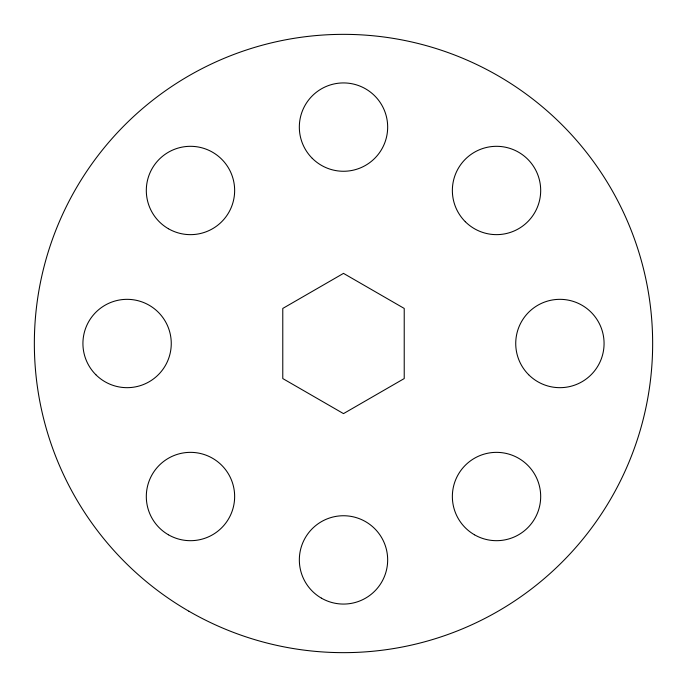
<?xml version="1.0" encoding="UTF-8"?>
<svg xmlns="http://www.w3.org/2000/svg" width="687" height="687" viewBox="0 0 687 687"><rect width="100%" height="100%" fill="white"/><g stroke="black" fill="none" stroke-linecap="round" stroke-linejoin="round"><path stroke-width="1.03" d="M343.5 273.383L282.778 308.437L282.778 378.563L343.5 413.617L404.222 378.563L404.222 308.437L343.5 273.383M321.422 598.154A44.166 44.166 0 0 0 387.666 559.905A44.166 44.166 0 0 0 321.422 521.656A44.166 44.166 0 0 0 321.422 598.154M95.862 374.733A44.166 44.166 0 0 0 169.758 354.93A44.166 44.166 0 0 0 115.665 300.837A44.166 44.166 0 0 0 95.862 374.733M528.672 374.733A44.166 44.166 0 0 0 602.568 354.93A44.166 44.166 0 0 0 548.475 300.837A44.166 44.166 0 0 0 528.672 374.733M168.392 228.728A44.166 44.166 0 0 0 234.645 190.479A44.166 44.166 0 0 0 168.392 152.231A44.166 44.166 0 0 0 168.392 228.728M474.442 534.769A44.166 44.166 0 0 0 540.686 496.521A44.166 44.166 0 0 0 474.442 458.272A44.166 44.166 0 0 0 474.442 534.769M168.392 534.769A44.166 44.166 0 0 0 234.645 496.521A44.166 44.166 0 0 0 168.392 458.272A44.166 44.166 0 0 0 168.392 534.769M465.297 221.703A44.166 44.166 0 0 0 539.183 201.909A44.166 44.166 0 0 0 485.091 147.817A44.166 44.166 0 0 0 465.297 221.703M312.267 158.328A44.166 44.166 0 0 0 386.163 138.525A44.166 44.166 0 0 0 332.07 84.432A44.166 44.166 0 0 0 312.267 158.328M188.925 611.232A309.15 309.15 0 0 0 652.65 343.5A309.15 309.15 0 0 0 188.925 75.768A309.15 309.15 0 0 0 188.925 611.232"/></g></svg>
